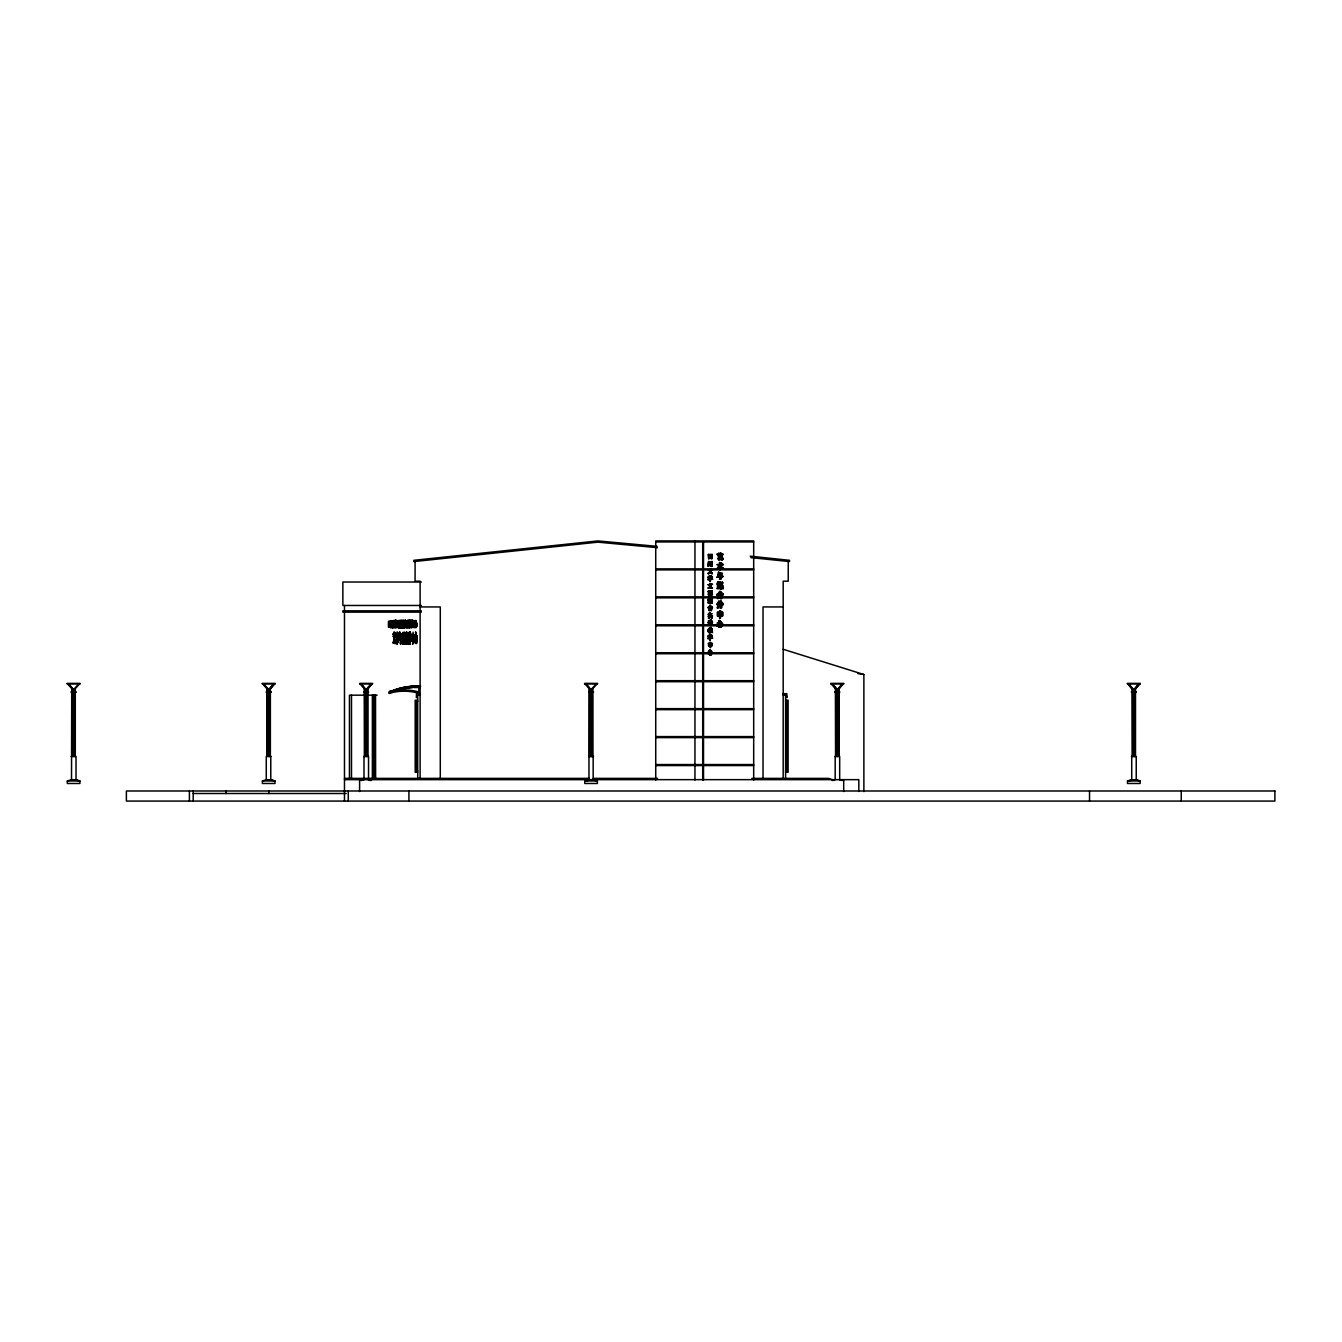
<?xml version="1.0" encoding="UTF-8"?>
<svg xmlns="http://www.w3.org/2000/svg" width="1342" height="1342" viewBox="0 0 1342 1342"><rect width="100%" height="100%" fill="white"/><g stroke="black" fill="none" stroke-linecap="round" stroke-linejoin="round"><path stroke-width="1.5" d="M397.064 644.345L397.316 636.024L397.886 639.429A7.046 1.694 -90 0 0 398.406 641.023L398.658 641.023M720.587 569.578C717.936 554.649 720.218 579.576 720.671 565.536A5.603 4.412 -90 0 0 721.577 567.549L722.935 568.471M394.062 634.665L393.558 636.276L393.575 634.665M393.81 636.276L393.827 634.665L393.558 636.276M402.449 643.925L403.103 634.414L402.935 639.497L402.785 637.299M406.123 621.631L405.301 620.272L406.056 625.187M410.467 637.215L410.266 643.556M414.678 635.907L415.047 641.795A19.174 4.613 -90 0 0 415.265 636.729L414.678 635.907L414.997 636.729A19.174 4.613 -90 0 1 414.795 641.795L415.047 641.795M414.779 622.822L414.812 626.362A11.675 2.818 90 0 0 414.946 623.191L414.98 623.124M414.93 635.907L414.477 641.325M415.383 623.695L415.383 622.822M403.036 636.36L403.221 642.113M403.64 632.3L403.355 638.356L404.63 638.356L404.579 632.116L404.11 633.575M404.378 633.575L404.63 632.636M410.132 638.473L409.914 643.875M413.084 632.166L413.135 634.565M390.673 624.651L390.589 627.603L391.294 624.651M395.085 641.761L395.118 639.815M400.772 639.195L400.805 637.584M407.767 624.131C408.706 613.445 407.448 630.807 406.173 625.372M408.337 620.272L407.649 626.899M402.852 634.414C403.019 627.1 401.292 642.583 402.667 639.983M406.123 625.892L406.743 627.838L407.347 621.614C403.791 618.964 404.563 625.288 405.418 621.967M401.946 625.775L401.627 627.922L403.707 621.698A4.613 1.107 -90 0 0 403.908 620.407L403.288 620.407A4.613 1.107 -90 0 1 403.103 621.698L402.65 623.996L402.969 623.158A4.781 1.157 90 0 0 403.305 621.765L403.992 621.195L405.435 625.372M402.231 627.922C404.059 626.982 401.006 622.403 399.262 625.573L400.47 625.775L400.47 627.838M406.995 624.131L407.129 620.658L408.488 620.658M407.532 626.63L407.364 624.5L407.498 626.664L408.371 626.395L407.716 620.272M409.36 624.818C412.917 626.546 405.754 629.801 405.385 625.875M718.725 554.531L718.708 555.487L719.681 554.531M393.827 622.923L393.776 624.298A3.875 0.939 -90 0 1 393.508 625.892L393.139 627.737L391.864 627.603L392.686 620.843L388.509 621.262L388.509 627.335L389.281 626.781M399.664 632.166L399.933 633.676L401.577 633.676L401.577 634.934L399.899 634.934L399.832 636.326L401.392 636.326L401.073 639.195L401.073 637.584L399.748 638.574C400.319 622.168 398.842 642.03 400.05 637.584M407.263 626.11C405.469 621.765 408.874 622.722 402.969 623.158M402.65 632.787L402.6 634.615L402.969 632.619M405.636 622.889L405.569 625.187L405.519 622.269L405.888 623.728M409.528 638.876L408.958 640.99M409.796 638.473L408.555 644.143L409.746 639.58M402.533 637.299L402.835 635.873L402.684 639.497M406.76 624.131L406.894 621.967M407.381 624.131L407.347 621.614M407.834 637.769L407.448 636.913A8.438 2.03 -90 0 1 406.878 634.498L406.609 634.498A8.387 2.03 90 0 0 407.029 636.41L406.794 644.093L407.414 636.997M407.867 627.301L408.085 624.097L408.119 627.502M709.381 617.521L710.589 614.099L709.834 617.035M400.184 633.676L399.966 632.837M400.101 636.326L400.151 634.934M401.057 640.436L400.772 643.64M401.308 640.436L400.553 643.925M402.55 635.873L402.6 640.805M721.66 604.185L720.738 608.094M709.046 651.575L708.442 653.889L708.626 651.323M716.896 625.875L717.802 622.688L716.896 625.875L718.037 626.144A10.166 8.018 -90 0 0 718.507 623.174L718.037 623.174A10.166 8.018 -90 0 1 717.567 626.144M395.336 641.761L394.934 642.667M415.349 624.533L414.644 626.093M416.372 633.86C414.863 630.237 416.657 634.196 416.272 635.554C414.074 631.646 415.601 642.147 415.282 643.472C419.895 642.248 413.705 642.332 415.466 634.615M393.441 643.254L394.682 637.115M400.755 640.436L400.637 642.281M401.006 640.436L400.47 642.684M409.444 624.416C411.809 629.314 407.364 627.754 409.679 620.34M409.075 621.413L408.941 620.34L410.35 620.373C411.105 628.559 403.254 623.007 405.418 621.782M415.852 626.647L417.026 625.439C417.11 619.803 414.678 625.59 417.026 625.439M416.406 640.067L416.473 643.657M720.604 612.254L720.52 610.862M720.939 604.923L720.537 607.272M415.919 625.439L415.886 627.57L415.735 622M416.054 622.621C418.503 628.022 413.621 630.673 415.131 622L415.919 622M398.004 624.751C396.561 616.817 398.91 636.662 398.457 622.403M399.262 625.573L401.241 625.808L401.342 621.279L402.801 621.312L402.684 622.688L401.04 621.967L401.006 627.704L401.963 626.378M401.694 624.5L401.006 627.704M401.996 621.849L402.063 622.688L401.996 621.648M389.767 623.778L390.388 623.778M409.796 622.101L409.713 620.407M410.35 620.373L410.367 623.359A5.452 1.308 -90 0 0 410.518 625.087L409.914 625.087A5.452 1.308 -90 0 1 409.746 623.359L409.729 622.722M393.357 624.03L393.491 625.187A5.938 1.426 -90 0 0 393.994 627.284L394.615 627.284A5.938 1.426 90 0 1 394.095 625.187L393.357 624.03L393.256 625.271A4.462 1.074 90 0 1 392.971 626.731L392.518 627.737L392.904 625.892A3.875 0.939 -90 0 0 393.156 624.298L394.062 620.641M393.961 624.03L393.86 625.271A4.462 1.074 -90 0 1 393.575 626.731L393.139 627.737M393.441 642.617L395.001 637.299L394.363 634.665M393.609 642.449L393.827 640.52M397.064 631.864L398.088 635.454M391.277 625.422L391.193 627.603M722.533 557.551L722.264 559.195L718.742 559.228L722.03 555.974L720.922 554.531L720.889 555.387M406.391 632.015L408.052 638.104L406.66 632.015L406.29 632.837A9.226 2.214 90 0 1 405.72 635.521L405.334 636.511M409.025 623.191L408.907 623.577A6.693 1.61 -90 0 1 408.538 624.5L408.488 627.301L408.74 625.255M398.859 623.024L398.591 625.993L399.228 624.802M709.398 622.956L708.576 625.003M720.872 576.456L720.939 575.5M721.325 576.456L721.644 574.779M721.979 576.456L722.097 574.779L718.842 574.779M401.04 621.967L400.621 627.838L398.859 627.838L398.859 624.466C401.996 624.969 398.792 621.849 399.228 625.12M401.661 621.967L401.308 625.624M395.89 627.016L395.102 627.771L396.058 625.573M411.407 627.016L412.397 623.577M412.028 627.016L410.384 626.982L410.015 625.64A8.471 2.047 -90 0 0 410.216 622.722L409.914 625.087M709.197 620.524L710.069 622.906L708.895 625.439M401.744 621.547L402.231 620.272L400.855 620.44L401.191 623.745M711.109 600.981C712.518 604.537 709.012 602.39 710.941 603.497M409.495 639.58L408.807 644.143M709.012 622.822L709.213 620.675M717.517 583.401L717.651 581.925C721.694 586.689 717.45 588.551 716.896 588.215M717.987 583.401L718.121 581.925M709.65 555.739L708.61 557.198M709.264 622.822L709.331 620.289M709.549 622.822L709.733 620.742M710.639 631.411L709.381 631.579L709.532 632.803L709.062 631.629L708.962 632.82M405.099 642.365L404.714 643.674L404.059 640.285M709.851 570.4L709.7 571.39A2.818 2.214 -90 0 1 709.096 572.548L708.425 573.118M710.136 570.4L709.985 571.39A2.818 2.214 -90 0 1 709.381 572.548L708.022 573.319L708.878 573.688M708.224 622.772L708.693 620.977L708.761 622.822M708.761 622.956L708.693 620.977M390.891 620.96L390.589 627.603M392.065 620.96L392.049 627.603M393.424 622.202L393.458 620.574M398.054 620.541L398.104 624.164M710.774 614.384C709.398 617.068 714.38 618.813 710.103 617.135M403.908 620.407L405.083 625.037M708.475 622.822L709.062 621.245M711.897 622.789L711.126 625.12M410.518 625.087L410.686 622.722A8.471 2.047 -90 0 1 410.618 625.64L410.887 627.57M395.236 639.815L395.253 642.617L393.575 642.667M719.513 573.219L718.456 572.329L717.953 575.986L719.211 575.5M718.909 572.329L717.953 575.986M402.13 621.648L401.342 623.057M402.734 621.849L402.516 623.057M719.648 604.923L717.517 608.262L718.976 604.923M720.117 604.923L717.517 608.262M718.087 583.401L718.255 582.025M395.638 621.749L395.806 620.306L396.511 622.403M394.884 620.44C395.236 623.124 393.877 619.299 396.427 620.306L395.437 624.953M411.776 621.749L411.944 620.306L411.96 621.749M412.397 621.749L412.564 620.306C410.015 619.299 411.373 623.124 411.021 620.44M719.832 594.389L718.54 594.254C716.662 599.337 720.017 599.27 719.648 594.254M721.157 598.599L721.191 594.254M719.58 591.503L720.688 591.654L719.58 591.503A5.67 4.479 90 0 1 718.104 593.567L717.131 595.227L720.285 592.51A5.167 4.076 -90 0 0 721.409 594.07L721.61 598.599L720.419 598.599L720.419 594.187L723.053 595.076L723.288 594.187L720.218 591.923L723.288 594.187M719.798 626.446L718.809 621.128C720.469 618.83 721.828 623.996 719.715 621.983M408.454 638.306L409.411 632.216L408.236 637.165L409.025 638.473M409.411 632.216L408.706 638.306M718.49 584.139L717.551 587.041L717.416 583.401M396.964 636.024L396.091 642.935A12.162 2.936 -90 0 0 396.796 640.436L397.333 636.964M397.215 636.024L396.091 642.935M406.66 632.015L406.542 632.837A9.226 2.214 -90 0 1 405.972 635.521L405.267 638.356L405.905 637.5M409.142 632.216L409.008 635.923M394.129 627.57L393.827 625.707A5.217 1.258 -90 0 1 393.541 624.181L393.424 622.923M394.749 627.57L394.431 625.707A5.217 1.258 90 0 1 394.162 624.181L394.045 622.923M397.081 636.964L396.544 640.436A12.162 2.936 -90 0 1 395.84 642.935M406.123 621.967L406.19 622.319M405.77 641.895C406.525 627.133 407.28 647.515 405.318 642.835L405.586 642.382M402.801 641.325L402.197 643.925M399.664 622.822C401.426 622.218 396.93 621.178 400.654 620.608L400.621 625.674L401.157 624.852M400.268 622.822L400.084 621.581M403.992 621.195L403.908 621.765A4.781 1.157 -90 0 1 403.59 623.124M407.817 626.261L407.934 624.265M409.981 621.161L409.31 622.654M718.456 572.329L722.482 573.219L718.96 573.957M721.442 577.194L720.855 579.073L719.379 579.241L721.275 577.194M721.912 577.194L720.637 579.19M407.146 624.131L408.84 623.711L409.075 621.933M398.859 624.466L398.591 625.993M400.05 623.376L399.832 625.12L399.497 620.776M412.564 621.749L412.564 620.306M397.299 636.024L397.316 636.192A9.964 2.399 90 0 0 397.433 637.92A9.83 2.365 -90 0 0 397.937 641.157L398.356 642.214M408.656 626.412L410.182 625.842L409.159 625.506M410.551 633.743L410.115 632.166L411.105 638.306L410.501 635.068M709.046 625.372L711.059 620.004L710.002 621.933M405.502 626.06L404.563 627.804M404.361 641.879L402.969 643.975L403.976 641.375M719.144 583.435L723.137 582.78L716.947 584.139C720.788 582.696 717.601 589.054 718.44 584.139M399.463 622.403L399.815 620.44M415.735 634.481L415.55 632.166M416.272 635.554L415.802 632.166M711.562 629.163L711.159 630.874L711.847 629.163A6.173 4.865 90 0 1 711.411 631.277L712.283 632.25M711.075 653.218L710.975 654.779M711.193 628.71C711.394 624.936 709.23 634.179 708.408 630.673M711.059 627.435L710.069 630.388M395.32 642.231L395.135 643.523L395.286 641.962M416.003 635.554L416.473 634.38M388.979 621.883L388.744 625.674L389.65 624.701M405.485 644.194L406.207 636.695M415.332 620.474C415.014 623.141 417.161 619.92 415.299 622M721.006 627.268L722.281 625.372L721.09 625.137L720.721 626.446M721.191 626.446L721.543 625.137M409.125 622.654L409.276 621.413M719.446 604.923L717.081 607.574M416.255 622.436L415.953 620.474M720.805 577.194L720.184 578.503M722.281 625.372L721.208 627.234M711.26 584.743L710.472 586.84L712.216 587.93M711.545 584.743L710.472 586.84M407.683 620.994L407.247 623.879M414.192 620.658L414.192 621.967M708.895 613.73L708.173 614.636L708.895 613.881M708.794 613.445L708.459 614.636L711.746 613.881M710.706 602.944L710.103 602.893M708.626 624.886L709.683 622.956L710.17 624.634M404.747 623.007L404.798 621.967L407.498 621.967M409.931 626.194L409.478 627.771M711.243 556.293L711.612 556.41M406.76 624.332L402.986 625.154M710.774 627.435L710.908 628.71C716.427 628.895 702.789 629.834 710.505 629.113M403.942 640.285L403.321 641.744M710.354 570.4L710.623 571.306A3.841 3.036 -90 0 0 711.579 572.715L712.317 573.772A4.378 3.456 -90 0 1 710.774 572.044L710.069 571.675A3.271 2.583 -90 0 1 709.247 573.168L708.928 573.453M710.455 571.206L710.354 571.675A3.271 2.583 -90 0 1 709.532 573.168L708.19 573.89M709.331 615.995L708.643 615.122M710.857 584.743L710.17 586.454L709.398 584.743M711.143 584.743L710.17 586.454M394.598 632.116L394.363 634.095M401.627 627.922L401.728 627.016M405.435 626.446L404.563 627.922L404.613 624.533L401.191 624.298L402.935 624.5M406.039 626.446C404.563 630.002 406.24 624.064 406.777 627.721M406.643 622.956L406.794 621.413L404.798 621.38M402.214 620.34L402.365 621.547M407.918 623.443L410.132 623.191M406.71 626.848L408.84 626.848L407.414 627.519M720.553 564.613C722.197 562.633 721.375 564.009 720.1 564.613L719.547 562.516L719.58 564.613M719.547 562.516L722.097 563.405L721.593 564.479M708.844 592.56L708.576 593.399M398.557 636.024L398.54 634.665L396.075 635.454M719.211 559.228L718.289 558.255L721.04 555.974L717.567 555.622L721.526 555.269M409.209 623.191L410.048 623.913M409.645 623.913L409.511 623.577A6.693 1.61 -90 0 1 409.142 624.5M408.807 624.785L406.66 624.064M403.372 621.195L404.21 623.778L403.288 620.407M719.815 592.51A5.167 4.076 -90 0 0 720.939 594.07L722.583 595.076L722.818 594.187M709.264 599.153L708.995 599.991L710.354 599.052M393.81 632.015L393.575 634.095M394.984 634.095L395.437 633.307L395.454 634.665M709.935 580.734L709.952 579.694M709.817 581.287L710.253 579.694M709.935 639.648L709.952 638.591M709.817 640.184L710.253 638.591M719.731 587.192L718.607 583.267M394.481 636.527L393.961 639.379M394.917 635.907L393.038 636.527L394.749 637.299M707.972 600.008L709.096 598.029L708.341 599.975M709.096 598.029L708.056 599.975M410.35 626.077L410.015 627.855M711.814 653.386L711.109 654.745M402.013 627.234C399.245 627.871 402.298 624.651 401.61 627.704M712.216 603.078L711.596 601.518M397.45 632.602L397.567 635.454M400.855 620.44L400.57 623.745M415.953 622.101L415.986 626.848M416.641 635.605L416.892 640.956L416.641 635.605L417.328 638.775M417.144 640.956L416.892 635.605M397.4 625.808C396.393 630.589 397.953 623.225 398.171 627.57M416.842 625.842L416.657 622.621M410.501 620.759L409.058 620.34M709.096 561.593L708.66 566.022M709.381 561.593L709.146 565.536L708.022 566.072L708.593 561.526L708.022 566.072M710.79 561.879L710.421 565.838M711.931 561.56L711.864 566.441M709.884 569.864L709.884 568.605L710.606 569.864M710.606 584.29L709.884 583.384L709.884 584.29M711.243 625.12L712.3 623.124M710.035 654.242L709.599 650.719L709.75 654.242M712.501 607.272L711.931 607.003A4.798 3.791 -90 0 1 710.572 605.645L709.801 605.376A3.355 2.65 -90 0 1 709.348 606.316L708.895 606.852M410.199 643.741L410.719 637.215L408.773 637.215L408.773 638.473L410.384 638.473L409.947 642.466M408.941 641.996L408.354 642.986M722.65 588.719C724.848 588.853 719.748 586.588 720.99 588.987M404.613 627.67L402.214 627.519L401.879 625.305M406.609 624.198L408.236 624.131L408.354 626.311M711.596 599.941L711.847 598.918M710.136 601.434L709.163 603.33L710.774 601.77M710.421 601.434L709.448 603.33M710.824 576.892L711.512 575.852L711.109 576.892M710.824 635.806L711.512 634.749L711.243 635.806M711.109 635.806L711.512 634.749M402.264 621.95L402.013 623.342M710.421 627.888C706.63 629.532 711.193 627.15 709.7 628.207M389.532 621.883L389.281 626.16M411.508 627.737L411.575 625.573M394.431 637.115L393.139 643.019L395.269 643.556M396.544 623.476C395.169 626.479 396.796 620.49 392.501 622.923M412.682 623.476L411.575 624.953M411.323 620.692C412.229 621.581 410.249 621.078 412.732 620.759M710.656 621.145L711.059 620.004M709.163 556.678L709.364 554.9M401.761 624.852L400.604 627.402M710.69 592.107L711.277 591.956M710.992 624.365L710.522 622.822L710.807 624.399M405.267 638.356L405.653 637.5A10.921 2.634 -90 0 0 406.509 633.726M416.238 625.842L416.456 626.798L415.315 626.58M710.656 597.911L711.243 598.851L710.908 597.962M711.176 607.054L709.834 606.366A3.472 2.751 -90 0 1 709.079 607.356L711.445 607.356L709.348 607.809M710.304 605.947L710.119 606.366A3.472 2.751 -90 0 1 709.364 607.356M398.004 635.185L397.584 632.585L398.289 633.374M719.346 564.965L716.896 569.025A7.867 6.207 90 0 0 719.06 566.609L719.58 565.502M395.504 621.346L395.336 620.34L396.108 621.346M718.809 601.25L717.299 604.839L717.45 603.548A6.76 5.334 90 0 0 718.809 601.25L719.916 601.82L717.299 604.839M409.411 627.855L409.729 626.077L408.689 626.228M712.032 622.453C708.207 621.631 714.967 623.896 710.941 620.474M710.253 581.187L710.337 579.694M720.033 565.502L719.513 566.609A7.867 6.207 -90 0 1 717.366 569.025L719.815 564.965L716.88 564.613L722.65 564.16L723.254 564.965L720.067 564.965L720.117 569.578M708.844 593.6L709.515 596.049L709.515 593.432C705.523 595.06 711.562 592.342 710.555 593.013M710.253 593.6L710.841 593.013M717.232 597.861L718.708 597.307L719.01 594.254M710.253 640.1L710.337 638.591M711.243 576.892L711.226 575.852M709.146 614.233L710.035 614.519M709.482 614.166L709.75 614.519M719.346 587.796L717.198 588.87M721.14 562.935L722.147 564.412M388.744 625.674L389.13 621.883M710.253 630.388L711.243 631.277L709.75 632.418M411.575 624.617L411.944 622.956L410.954 623.577M708.559 601.937L709.23 600.109L708.71 601.803M708.173 631.847L709.348 631.629M709.549 599.153L708.207 601.367M402.969 643.975L403.355 642.315M721.275 626.412L719.245 626.412L719.262 621.983M720.067 564.965A5.653 4.462 -90 0 0 721.107 567.549L723.355 568.337L722.03 567.632A4.546 3.59 90 0 1 721.023 566.542L720.318 564.965M708.844 592.107L710.136 591.134L708.928 590.916M720.151 611.164L719.966 612.254L720.604 611.164M397.316 644.345L397.567 636.024L397.702 637.92A9.83 2.365 90 0 0 398.188 641.157L398.306 642.466M394.363 636.125L394.85 634.665M410.853 638.306A8.203 1.979 -90 0 1 410.384 636.712L410.115 632.166M410.635 636.712L410.384 632.166M709.733 629.113L710.337 627.939M722.482 604.839L723.388 604.085L722.482 604.839A5.368 4.227 90 0 1 721.208 603.497L720.922 601.216L723.388 604.085M710.388 651.038L710.002 650.551M720.285 592.51L717.131 595.227M723.12 588.719C721.375 585.598 716.762 590.782 720.419 586.722M720.99 587.377L718.893 588.903M709.415 650.031L710.673 651.038M718.809 621.128L719.681 620.49M712.283 598.683L710.354 598.918M708.224 594.724L709.13 593.6L709.13 596.049L709.801 593.751M711.897 590.883L711.243 594.103L711.965 590.782M710.589 643.338L709.918 642.231L709.918 643.338M721.845 559.765L723.204 559.144L722.113 559.731M720.218 622.47L721.124 621.782M710.488 601.77L709.163 603.33M718.389 598.197L719.312 594.305M710.539 629.817L710.136 632.166M711.864 632.216L710.354 632.636M711.495 631.679L709.985 632.904M710.639 621.732L709.515 622.621L711.428 620.289M408.874 627.771L409.562 625.271M400.503 623.158L404.915 623.024M408.891 623.443L407.666 623.644M711.713 599.673L712.468 599.136L709.801 599.706M710.22 617.387C705.842 619.668 711.042 615.559 712.132 618.075M711.78 618.142L711.075 617.068M711.143 577.848L708.828 577.848M711.612 616.213C716.427 615.424 700.927 617.203 712.183 615.861M711.143 636.762L710.337 638.138M711.495 636.678L708.828 636.762M709.515 629.482L710.321 630.019M720.419 554.196L720.402 553.038L721.375 554.196M74.213 688.932L78.876 683.883M74.967 688.932L79.631 683.883M273.651 683.883L269.289 688.932L269.172 756.452M269.574 688.932L273.953 683.883M274.405 683.883L270.044 688.932L270.077 756.452M270.363 756.452L270.363 688.932L274.707 683.883M366.702 688.932L371.08 683.883M371.365 683.883L367.003 688.932L366.903 756.452M367.456 688.932L371.835 683.883M367.792 756.452L367.792 688.932L372.12 683.883M591.671 688.932L596.334 683.883M597.089 683.883L592.426 688.932L592.459 756.452M837.878 688.932L842.256 683.883M842.541 683.883L838.18 688.932L838.079 756.452M838.633 688.932L842.994 683.883M838.968 756.452L838.968 688.932L843.296 683.883M1138.788 683.883L1134.426 688.932L1134.309 756.452M1139.09 683.883L1134.711 688.932L1134.611 756.452M1139.543 683.883L1135.181 688.932L1135.215 756.452M1135.5 756.452L1135.5 688.932L1139.844 683.883M721.778 564.613L722.65 564.16M710.304 614.099L710.253 616.867M709.348 556.846L708.811 557.668L710.019 554.9M711.746 600.847C714.045 600.461 706.009 601.568 712.3 600.562M708.425 624.114L709.515 623.678L708.71 624.114M708.224 603.112L709.75 602.139M710.673 583.502L710.321 584.29M709.482 598.347L708.291 600.042L709.281 599.991M709.901 650.904L709.817 654.779M721.795 559.195L722.08 557.551L723.204 559.144M718.725 554.196L718.708 552.971L719.681 554.196M721.778 554.196L723.254 554.531L716.896 554.196L722.684 553.743M720.688 555.622L722.03 555.974M709.717 587.695L710.924 587.662M710.472 587.209L709.23 588.081M711.075 651.491L712.116 653.504M716.829 604.152L717.92 603.548A6.76 5.334 -90 0 0 719.278 601.25M708.09 622.873C710.673 621.061 710.589 626.58 710.27 623.024M709.062 607.372L708.006 607.54L709.633 606.316A3.355 2.65 -90 0 0 710.103 605.376L709.801 605.376M709.348 607.372L708.274 607.993M721.073 622.973L722.701 623.627L722.583 625.657L721.073 622.973L722.113 625.657L723.254 625.255M709.029 630.388L707.888 630.438A5.016 3.959 -90 0 0 709.029 629.482M708.274 601.937L709.834 601.35L708.71 601.468M399.279 626.261L399.849 627.838M712.116 603.229L711.277 601.585M709.784 612.64L710.22 613.663L710.404 612.757M709.918 623.074L710.505 624.667M408.991 623.225L408.438 620.826L406.827 621.195M400.872 624.818L400.017 625.02L400 620.541M395.236 634.095L392.736 634.095L395.705 634.665L395.437 633.307M395.957 636.175L398.826 636.024L398.54 634.665M399.01 622.403L399.195 620.44M396.511 623.611L394.498 623.644M412.648 623.611L410.635 623.644M710.035 581.287L710.623 579.694M710.035 640.184L710.623 638.591M400.889 625.473L400.017 627.838M710.287 578.637L711.109 578.234L708.09 578.285L708.09 576.892L712.451 576.892L711.512 578.167M710.874 578.67L711.713 578.251M710.874 637.567L711.193 636.678M708.995 575.953L709.482 576.255M709.733 576.137L710.757 576.607M708.643 635.118L709.666 635.521M709.733 635.034L710.757 635.521L710.086 634.783M406.609 626.261L407.079 625.305M708.006 607.54L708.912 607.104M720.57 555.974L717.651 558.607L719.044 559.765M710.069 576.875L710.371 575.869M709.515 588.081L708.073 588.048A5.938 4.68 -90 0 0 709.868 586.84L710.153 586.84A4.663 3.691 -90 0 1 709.264 584.743M708.811 557.668L709.733 554.9M398.574 621.581L398.826 622.403M395.32 627.771L395.286 625.573M400.923 643.858L400.553 642.583M708.257 600.344L709.23 600.109M718.658 588.199L720.889 586.722L719.01 586.085L723.304 586.085L721.258 586.722L723.388 587.947M716.829 594.372L718.574 593.567A5.67 4.479 90 0 0 720.05 591.503M709.381 617.723L708.425 618.008M717.601 598.649L718.49 598.431M709.733 617.773L708.828 618.025M710.656 603.497L711.377 600.981M718.037 623.174L717.333 622.688M720.318 601.501L721.375 601.216M719.681 555.236L719.228 555.236M711.294 556.829L710.975 554.9M389.985 692.22L390.119 692.17A66.479 66.479 0 0 1 412.397 686.685L420.113 686.601M390.119 692.858L390.119 691.902A66.412 66.412 0 0 1 412.397 686.433L420.247 686.349M389.985 692.64L390.136 692.573A66.11 66.11 0 0 1 412.413 687.07L420.113 686.987M389.952 692.925L390.237 692.808A65.875 65.875 0 0 1 412.43 687.322L420.247 687.238M369.067 780.507L374.737 778.377M708.693 601.669L709.599 599.438A1.761 1.392 -90 0 0 709.985 598.649M708.022 602.675L708.945 602.474M709.968 590.665L708.123 591.084M721.56 555.974L718.339 558.406L718.758 559.731M75.706 779.702L79.916 780.96L79.916 783.476L67.301 783.476L67.301 780.96L71.512 779.702L71.73 688.932L72.887 688.932L68.66 683.883L72.703 688.932M270.782 756.452L270.782 779.702L274.993 780.96L274.993 783.476L262.378 783.476L262.378 780.96L266.588 779.702M361.199 780.541L364.001 779.702L364.001 756.452M832.375 780.541L835.177 779.702L835.177 756.452M711.528 590.748L711.528 594.103C708.24 595.697 713.709 594.238 711.528 596.049M408.169 623.661L407.8 620.927L408.371 623.225M711.83 599.656L710.639 600.109M709.801 625.338L712.602 625.271L710.304 625.288M711.612 594.003L712.518 594.338L711.612 594.489M710.002 591.168L708.19 591.503M708.006 631.26L710.639 631.008M590.396 780.004L584.76 780.96L584.76 783.476L597.375 783.476L597.375 780.96L593.164 779.702L593.164 756.452M1131.272 780.323L1127.515 780.96L1127.515 783.476L1140.13 783.476L1140.13 780.96L1135.919 779.702M657.144 546.362L597.878 540.927L413.806 560.319L413.806 561.577L597.878 542.151L657.362 547.67M718.272 554.531L717.366 554.196M655.735 541.933L753.684 541.933M708.61 554.9L711.897 554.9M708.61 558.02L711.897 558.02M708.61 558.473L711.897 558.473M718.591 559.765L722.315 559.765M712.132 561.476L711.428 566.441L712.149 561.677M750.849 557.601L789.499 561.577L789.499 560.319L750.212 556.175M655.735 568.874L702.705 568.874L702.705 541.933M753.684 568.874L703.51 568.874L703.51 541.933M655.735 569.88L702.705 569.88L702.705 596.838L655.735 596.838M753.684 569.88L703.51 569.88L703.51 596.838L753.684 596.838M721.409 575.5L719.111 576.087M708.475 577.345L712.065 577.345M710.22 580.734L710.321 581.287M421.371 582.025L342.864 582.025L342.864 605.477L421.371 605.477M720.805 582.025L719.698 581.925L719.698 585.598L722.382 585.598L722.382 583.435M722.449 582.025L721.342 582.78M722.382 582.227L721.912 582.78M720.268 583.854L721.811 583.854M720.268 584.491L721.811 584.491M720.268 584.961L721.811 584.961M708.073 588.048L708.358 588.048A5.938 4.68 -90 0 0 710.153 586.84M710.035 593.248L708.09 592.107L710.27 592.56M655.735 597.844L702.705 597.844L702.705 624.785L655.735 624.785M753.684 597.844L703.51 597.844L703.51 624.785L753.684 624.785M709.884 599.438L709.952 599.572A1.761 1.392 -90 0 0 710.27 598.649M711.075 602.893L710.824 600.981M420.113 606.936L440.293 606.936L440.293 778.377M783.191 606.936L763.028 606.936L763.028 778.377M709.096 608.832L711.428 608.832L711.428 609.956L709.096 609.956M709.096 610.409L711.428 610.66L711.512 608.379M421.371 610.811L342.864 610.811L342.864 612.137L421.371 612.137M720.671 610.962L719.497 610.862L719.497 612.254M711.998 613.73L708.593 613.445M397.45 621.782L398.088 620.625M709.901 620.608L708.475 620.742M394.733 620.792L395.571 620.86M401.006 620.86L402.449 620.943M410.87 620.792L411.558 621.195M399.01 621.279L399.882 621.078M406.643 621.279L407.851 621.094M411.172 621.346L412.246 621.346M390.539 621.883L388.66 621.883L388.66 626.16L390.539 626.16M398.826 621.782L394.498 621.749L394.665 623.644M402.935 621.883L401.375 621.279M712.334 622.218L711.226 620.474L712.25 622.503M719.782 622.067L718.49 621.916L718.524 626.932L719.497 627.268M392.501 622.202L400.369 622.202M410.803 622.369L412.799 622.369M405.032 622.47L406.324 622.654M412.917 622.587L414.712 622.587L414.712 624.718L410.602 625.573M399.933 623.024L398.54 622.403M395.94 623.476L396.813 621.749M412.078 623.476L412.95 623.544M399.01 623.024L400.218 624.651M399.01 623.611L400.319 624.03M388.66 625.02L389.985 624.567M396.578 627.737L396.511 626.949A8.136 1.963 -90 0 0 397.266 625.271L398.121 625.271M404.63 625.473L407.683 625.305M412.917 625.338L414.712 625.573M409.813 625.64L413.521 625.775M414.108 625.573L414.879 621.967L412.749 621.967L412.749 625.775M655.735 625.791L702.705 625.791L702.705 652.732L655.735 652.732M753.684 625.791L703.51 625.791L703.51 652.732L753.684 652.732M390.539 626.781L388.66 627.335M392.065 626.781L391.294 620.86M402.986 626.68L404.462 626.68M391.042 627.117L390.673 620.86L391.445 626.781M396.511 626.949L397.131 626.949A8.136 1.963 90 0 0 397.869 625.271L397.752 624.634A6.374 1.527 -90 0 1 397.5 622.403M401.392 627.234L402.298 627.117M390.69 627.268L390.086 621.262M402.986 627.301L404.462 627.301M718.96 621.916L718.993 626.932L721.476 627.268M707.888 630.438L708.173 630.438A5.016 3.959 90 0 0 709.331 629.482M710.958 631.277L712.585 632.25M393.81 633.156L394.062 634.095M394.582 633.189L394.85 634.095M394.85 635.705L394.582 634.665L394.615 636.125M403.019 635.873L402.08 634.615L404.965 634.665L404.965 633.575L403.086 633.575L403.086 634.665M411.86 635.823L413.856 635.823M708.475 636.259L712.065 636.259M405.116 636.913L405.519 638.356M407.129 644.093L407.414 636.829M711.512 637.064L712.451 635.806L708.09 635.806L708.09 637.182L711.109 637.131L710.253 638.138M411.86 638.926L413.856 638.926M710.22 639.648L710.321 640.184M402.919 640.117L405.049 640.285L405.049 639.195L403.019 639.195L403.019 640.285M411.86 640.184L413.856 640.184M401.929 640.436L398.96 640.436L398.96 639.195L401.929 639.195L401.677 640.436M410.199 642.466L410.3 643.875M710.589 642.382L710.304 643.338M402.868 642.784L403.221 643.975M405.318 642.835L405.737 644.194M711.847 643.791L708.693 643.791L708.693 645.334L711.847 645.334M412.581 644.093L413.135 640.184M711.847 645.787L708.693 646.089M711.679 651.172L712.518 653.218M655.735 653.739L702.705 653.739L702.705 680.696L655.735 680.696M753.684 653.739L703.51 653.739L703.51 680.696L753.684 680.696M709.65 654.191L711.159 654.208M709.532 654.779L711.26 654.779M655.735 681.702L702.705 681.702L702.705 708.643L655.735 708.643M753.684 681.702L703.51 681.702L703.51 708.643L753.684 708.643M67.1 683.38L80.134 683.38M262.176 683.38L275.211 683.38M359.606 683.38L372.623 683.38M584.558 683.38L597.593 683.38M830.765 683.38L843.799 683.38M1127.314 683.38L1140.348 683.38M67.1 683.883L80.134 683.883M262.176 683.883L275.211 683.883M359.606 683.883L372.623 683.883M584.558 683.883L597.593 683.883M830.765 683.883L843.799 683.883M1127.314 683.883L1140.348 683.883M413.973 687.49L418.855 687.49L418.855 691.986L418.033 691.751A54.452 54.452 0 0 0 397.702 690.325L397.534 690.342A65.456 65.456 0 0 1 412.447 687.574M420.113 687.49L420.616 686.097L412.363 686.181A66.999 66.999 0 0 0 392.183 690.761C388.945 689.469 387.184 695.19 390.472 692.975A53.194 53.194 0 0 1 420.113 693.663L416.456 693.663L416.456 697.672L417.177 694.418L420.113 694.418M270.363 688.932L268.551 689.117M367.792 688.932L365.98 689.117M590.262 756.452L590.262 688.932L589.188 688.932L589.188 756.452M831.252 683.883L836.552 688.932L832.325 683.883M838.968 688.932L837.156 689.117M1133.654 688.932L1135.5 688.932M72.602 689.117L74.615 689.117M267.679 689.117L269.692 689.117M365.091 689.117L367.104 689.117M590.061 689.117L592.074 689.117M836.267 689.117L838.28 689.117M1132.816 689.117L1134.829 689.117L1134.762 696.179L1132.816 696.179M71.176 691.801L76.024 691.801M266.27 691.801L271.101 691.801M363.682 691.801L368.53 691.801M588.652 691.801L593.483 691.801M834.858 691.801L839.689 691.801M1131.407 691.801L1136.238 691.801M71.176 692.304L76.024 692.304M266.27 692.304L271.101 692.304M363.682 692.304L368.53 692.304M588.652 692.304L593.483 692.304M834.858 692.304L839.689 692.304M1131.407 692.304L1136.238 692.304M783.191 693.663L786.848 693.663L786.848 697.672L786.127 694.418L783.191 694.418M377.085 695.173L349.457 695.173L349.457 778.863M420.113 695.173L417.714 695.173L417.714 778.377M783.191 695.173L785.59 695.173L785.59 778.377M72.602 696.179L74.615 696.179M267.679 696.179L269.692 696.179M365.091 696.179L367.104 696.179M590.061 696.179L592.074 696.179M836.267 696.179L838.28 696.179M417.714 700.205L415.198 700.205L415.198 772.304L417.714 772.304M785.59 700.205L788.106 700.205L788.106 772.304L785.59 772.304M417.714 701.564L416.456 701.564L416.456 770.945L417.714 770.945M785.59 701.564L786.848 701.564L786.848 770.945L785.59 770.945M655.735 709.65L702.705 709.65L702.705 736.59L655.735 736.59M753.684 709.65L703.51 709.65L703.51 736.59L753.684 736.59M655.735 737.614L702.705 737.614L702.705 764.554L655.735 764.554M753.684 737.614L703.51 737.614L703.51 764.554L753.684 764.554M71.176 756.452L76.024 756.452L76.024 779.702L71.176 779.702M271.101 756.452L266.27 756.452L266.27 779.702L271.101 779.702M363.682 756.452L368.53 756.452L368.53 779.702M588.652 756.452L593.483 756.452M834.858 756.452L839.689 756.452L839.689 779.702M1131.407 756.452L1136.238 756.452L1136.238 779.702L1131.407 779.702M655.735 765.561L702.705 765.561L702.705 780.071M753.684 765.561L703.51 765.561L703.51 780.071M344.475 778.377L589.222 778.377M593.315 778.377L657.58 778.377M751.889 778.377L828.584 778.377L834.254 780.507M344.475 779.652L858.83 779.652L858.83 791.528M67.301 780.96L79.916 780.96L76.511 780.121M262.378 780.96L274.993 780.96L269.893 779.702M193.164 793.508L346.236 793.508M857.672 673.533L863.879 674.506L863.879 791.579M717.651 581.925L718.725 582.025M1136.724 780.121L1140.13 780.96L1127.515 780.96L1131.725 779.702L1131.725 756.452M592.275 779.702L597.375 780.96L584.76 780.96L588.97 779.702L588.97 756.452M839.371 779.702L842.172 780.541M368.194 779.702L371.013 780.541M708.341 651.323L708.761 651.575A8.505 6.71 -90 0 1 708.442 653.889M783.191 649.293L863.879 674.506M712.501 587.93L710.757 586.84M712.619 622.151L710.774 620.004M712.334 588.501L711.109 588.031M710.656 568.639L710.321 569.864M722.751 559.144L722.332 557.551M720.402 553.038L721.61 553.39M712.216 607.272L711.646 607.003A4.798 3.791 -90 0 1 710.27 605.645L710.354 605.544M711.428 607.49L712.317 607.825M711.864 588.299L710.186 587.209M722.919 567.901L722.499 567.632A4.546 3.59 -90 0 1 721.476 566.542L720.788 564.965M717.785 585.9L718.742 586.269M722.818 587.662L721.711 586.722M709.566 654.678L709.482 650.719M719.211 620.49L720.654 621.782M722.919 604.085L720.922 601.216M711.713 607.49L710.019 605.947M712.199 572.984L711.864 572.715A3.841 3.036 -90 0 1 710.908 571.306L710.639 570.4M709.683 649.595L710.807 650.333M719.262 621.128L720.671 622.47M710.103 612.757L710.304 612.925M712.334 632.686L711.193 631.679M401.224 622.654L401.375 621.849M1128.672 683.883L1133.101 688.932L1131.943 688.932L1132.111 756.452M1127.985 683.883L1132.229 688.932M1127.8 683.883L1132.027 688.932M832.141 683.883L836.368 688.932L836.469 756.452M831.436 683.883L835.68 688.932M586.118 683.883L590.346 688.932M585.917 683.883L590.161 688.932L590.094 756.452M585.045 683.883L589.473 688.932L589.356 756.452M361.149 683.883L365.393 688.932L364.219 688.932L364.387 756.452M360.964 683.883L365.192 688.932L365.292 756.452M360.075 683.883L364.504 688.932M263.737 683.883L267.964 688.932L266.806 688.932L266.806 756.452M263.535 683.883L267.779 688.932L267.88 756.452L267.712 688.932M262.663 683.883L267.092 688.932M67.586 683.883L72.015 688.932L71.898 756.452M398.792 627.57L398.004 625.808M721.577 622.503L722.801 625.255M710.455 586.454L709.683 584.743M408.052 638.104L407.196 636.913M413.571 620.474L413.571 621.967M399.43 623.376L399.346 623.963M404.965 643.674L404.261 642.499M404.831 641.879L404.311 640.285M717.282 594.372L717.601 595.227M720.788 601.501L721.66 603.497A5.368 4.227 90 0 0 722.952 604.839M710.17 571.206L710.488 572.044A4.378 3.456 -90 0 0 712.032 573.772M404.714 643.103L403.992 641.224L403.976 644.143M408.84 623.711L408.404 620.927M407.482 627.318L407.616 624.131M397.383 624.751L397.131 621.782M398.138 639.429L397.685 636.024M397.266 625.271L397.131 624.634A6.374 1.527 -90 0 1 396.897 622.403M408.236 624.131L408.438 625.406M397.869 624.147L397.668 622.403M395.555 641.962L395.504 639.815M411.206 627.049L412.111 627.737L412.195 625.573M721.375 554.531L720.419 555.387L720.419 554.531M399.882 626.261L400.47 620.541M400.302 642.684L400.352 643.925M1181.245 790.992L1181.245 801.073M1134.158 695.072L1134.158 756.452M1133.839 695.072L1133.688 756.452M1133.017 688.932L1133.017 756.452M1089.536 790.992L1089.536 801.073M843.699 779.652L843.699 791.528M838.666 688.932L838.666 756.452M838.213 689.117L838.213 696.179M837.777 688.932L837.777 756.452M837.291 695.072L837.291 756.452M837.156 696.179L837.156 756.452M836.301 688.932L836.301 756.452M835.395 688.932L835.563 756.452M788.24 561.577L788.24 581.187L783.191 581.187L783.191 778.377M753.684 780.071L753.684 540.927L655.735 540.927L655.735 780.071M722.382 612.254L722.382 615.777M722.197 615.777L717.953 615.961M721.811 583.435L721.912 585.598M721.56 587.276L721.56 588.987L720.52 588.987L720.52 587.377M721.728 612.992L721.728 614.821M721.728 615.559L722.852 615.777L722.852 612.254L717.316 612.254L717.316 615.961L718.423 615.559M720.889 594.187L720.889 598.599M720.604 612.992L720.604 614.821M720.604 615.559L720.604 617.857L719.497 617.857L719.497 615.559M720.168 581.925L720.268 582.78M720.168 583.435L720.168 585.598M719.497 612.992L719.497 614.821M718.423 612.992L718.423 614.821M717.785 612.254L717.785 615.961M712.401 569.864L708.157 569.864M712.166 576.892L712.065 578.201M712.166 635.806L712.065 637.115M711.998 554.447L711.897 558.842M711.78 577.345L711.78 578.201M711.78 636.259L711.78 637.115M711.931 643.338L711.847 645.955M711.612 554.9L711.612 558.02M711.612 558.473L712.283 554.447L708.224 554.447L708.895 558.473M711.713 561.476L711.713 566.441M711.562 643.791L711.562 645.334M711.562 645.787L712.216 643.338L708.324 643.338L708.979 645.787M711.143 608.832L711.143 609.956M711.143 610.409L711.814 608.379L708.71 608.379L709.381 610.409M710.69 554.9L710.79 557.265L710.321 554.9M710.589 643.791L710.589 645.334M710.589 645.787L710.589 647.582L709.918 645.787M710.287 561.812L710.287 565.838M710.203 643.791L710.304 645.334M710.203 645.787L710.304 647.582M709.918 643.791L709.918 645.334M709.381 608.832L709.381 609.956M709.012 608.379L709.096 610.727M708.979 643.791L708.979 645.334M708.895 554.9L708.895 558.02M708.761 577.345L708.761 578.285M708.761 636.259L708.761 637.182M708.509 554.447L708.61 558.876M708.391 576.892L708.475 578.285M708.391 635.806L708.475 637.182M708.61 643.338L708.61 646.089M694.955 540.927L694.955 780.071M592.761 756.452L592.761 688.932L590.933 689.117M591.872 688.932L591.872 756.452M591.57 688.932L591.57 756.452M591.403 695.072L591.403 756.452M590.933 696.179L590.933 756.452M420.113 778.377L420.113 581.187L415.081 581.187L415.081 561.577M415.802 635.236L415.802 640.335M414.259 621.967L414.259 625.573M414.108 622.587L414.041 624.718M414.041 625.338L414.192 627.804L413.42 625.338M413.906 634.565L413.856 640.553M413.42 622.587L413.521 624.718M413.604 635.823L413.604 638.926M413.604 640.184L414.158 634.565L411.558 634.565L411.558 640.855L412.111 640.184M413.37 621.967L413.37 625.775M412.917 625.775L412.95 621.749L410.635 621.749L410.803 623.644M412.866 635.823L412.866 638.926M412.866 640.184L412.866 644.093L412.581 640.184M412.581 635.823L412.581 638.926M412.346 621.749L412.346 623.544L412.179 622.369M412.028 624.097L412.195 624.953M412.111 635.823L412.111 638.926M411.809 634.565L411.86 640.855M411.256 621.749L411.256 623.644M409.897 621.749C406.039 620.876 414.745 623.309 408.572 622.654L408.371 623.309M409.545 620.34L409.679 621.413M409.545 621.933L409.511 623.191M408.924 790.992L408.924 801.073M404.798 639.195L404.798 640.285M404.378 634.665L404.244 639.195M404.244 641.224L404.244 644.143L403.724 641.375M404.009 624.533L404.009 627.67M403.841 625.154L403.841 626.68M403.875 632.636L403.875 633.575M403.439 624.533L403.606 627.771M403.288 639.195L403.288 640.285M402.835 624.533L402.986 627.771M401.308 633.676L401.308 634.934M399.614 624.231L399.463 627.838M399.211 639.195L399.211 640.436M399.01 624.231L399.01 627.838M397.886 620.541L397.886 621.782M396.041 622.369L396.041 623.544M395.89 624.097L396.058 624.953M395.118 621.749L395.118 623.644M394.783 622.202L394.816 623.577M393.843 620.474L394.028 622.202M392.468 620.792L392.652 627.603M375.525 695.005L375.609 778.377M374.519 695.005L374.519 778.377M373.378 695.005L373.378 778.377M372.371 695.005L372.371 778.377M367.49 688.932L367.49 756.452M367.037 689.117L367.037 696.179M366.601 688.932L366.433 756.452M366.131 695.072L365.98 756.452M359.606 779.652L359.606 791.528M351.487 695.173L351.487 778.863M348.266 790.992L348.266 801.073M344.475 605.477L344.475 801.073M269.474 688.932L269.474 756.452M269.021 695.072L269.021 756.452M268.702 695.072L268.702 756.452L268.551 696.179M268.836 790.992L268.836 793.508M266.974 688.932L266.974 756.452M225.959 790.992L225.959 793.508M193.198 790.992L193.198 801.073M189.407 790.992L189.407 801.073M75.286 756.452L75.286 688.932L73.474 689.117M75.001 688.932L75.001 756.452M74.397 688.932L74.397 756.452M74.112 688.932L74.095 756.452L73.944 695.072M73.625 695.072L73.474 756.452M72.619 688.932L72.803 756.452M390.119 691.885A66.194 66.194 0 0 1 412.38 686.433M709.868 586.84A4.663 3.691 -90 0 1 708.979 584.743M711.159 630.874A4.026 3.17 -90 0 1 710.757 629.163M712.183 629.163A6.173 4.865 -90 0 1 711.696 631.277M711.445 630.874A4.026 3.17 -90 0 1 711.042 629.163M406.76 633.726A10.921 2.634 90 0 1 406.24 636.443M722.13 604.185L721.795 607.758L719.916 608.094L721.409 604.923L718.004 604.185L722.13 604.185M405.569 621.094L405.301 620.272L405.569 621.094M405.737 624.533L405.452 623.577L405.737 624.533M395.856 690.627L396.813 690.912L395.856 690.627M723.254 576.456L716.93 577.194L723.254 576.456M712.585 579.241L708.006 579.694L712.585 579.241M712.434 584.29L708.073 584.743L712.434 584.29M722.197 612.992L717.953 612.992L717.953 614.821L722.197 614.821L722.197 612.992M396.88 624.953L394.464 625.573L396.88 624.953M712.585 638.138L708.006 638.591L712.585 638.138M1274.9 790.992L126.383 790.992L126.383 801.073L1274.9 801.073L1274.9 790.992M720.151 614.821L720.151 612.992L719.966 614.821M720.151 617.857L720.151 615.559L719.966 617.857"/></g></svg>
